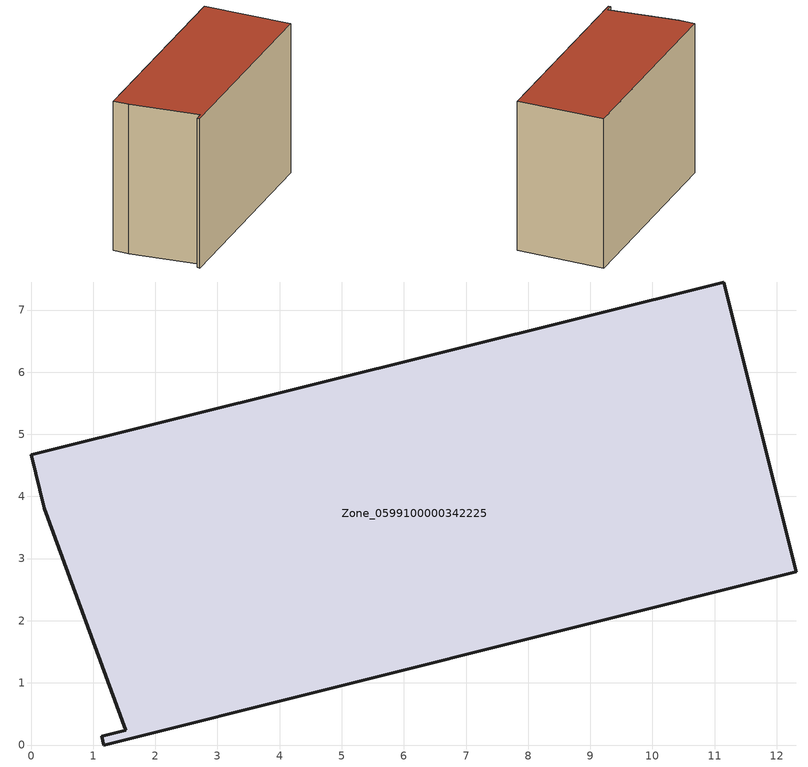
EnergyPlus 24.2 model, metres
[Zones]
Zone_0599100000342225
 floor ground (C_G): 1.14,0.14 1.53,0.23 0.21,3.81 0,4.67 11.15,7.45 12.32,2.79 1.17,0 z0
 wall outside (C_F): 1.17,0 12.32,2.79 11.15,7.45 0,4.67 0.21,3.81 1.53,0.23 1.14,0.14 1.17,0 z0:8.56
 roof outside (C_R): 1.53,0.23 1.14,0.14 1.17,0 12.32,2.79 11.15,7.45 0,4.67 0.21,3.81 z8.56
[BUILDING]
Pand.0599100000342225: North Axis=0; Terrain=City; Loads Convergence Tolerance Value=0.04; Temperature Convergence Tolerance Value=0.4; Solar Distribution=FullExterior; Maximum Number of Warmup Days=25; Minimum Number of Warmup Days=1
[Site:Location]
Rotterdam.The.Hague.AP_ZH_NLD Design_Conditions: Latitude=51.96; Longitude=4.45; Time Zone=1; Elevation=-4.5
[SITE:GROUNDTEMPERATURE:BUILDINGSURFACE]
18, 18, 18, 18, 18, 18, 18, 18, 18, 18, 18, 18
[MATERIAL] Thermal Absorptance=0.9; Solar Absorptance=0.7; Visible Absorptance=0.7
Name | Roughness | Thickness | Conductivity | Density | Specific Heat
G.TI.1992-2005 | MediumSmooth | 0.15 | 0.06 | 540 | 1210
F.TI.1992-2005 | Rough | 0.3 | 0.12 | 1920 | 840
R.TI.1992-2005 | MediumRough | 0.2 | 0.08 | 1500 | 1000
[CONSTRUCTION]
C_G: G.TI.1992-2005
C_F: F.TI.1992-2005
C_R: R.TI.1992-2005
[ZONE]
Zone_0599100000342225: Type=1; Multiplier=1; Ceiling Height=Autocalculate; Volume=Autocalculate; Floor Area=autocalculate; Part of Total Floor Area=Yes
[ZONEINFILTRATION:DESIGNFLOWRATE]
Infil_Zone_0599100000342225: Zone or ZoneList or Space or SpaceList=Zone_0599100000342225; Schedule=AlwaysOn; Design Flow Rate Calculation Method=Flow/Area; Flow Rate per Floor Area=0.0015; Constant Term Coefficient=1; Temperature Term Coefficient=0; Velocity Term Coefficient=0; Velocity Squared Term Coefficient=0
[HVACTEMPLATE:ZONE:IDEALLOADSAIRSYSTEM]
Zone_0599100000342225: Maximum Heating Supply Air Temperature=50; Minimum Cooling Supply Air Temperature=13; Maximum Heating Supply Air Humidity Ratio=0.0156; Minimum Cooling Supply Air Humidity Ratio=0.0077; Heating Limit=NoLimit; Cooling Limit=NoLimit; Dehumidification Control Type=ConstantSensibleHeatRatio; Cooling Sensible Heat Ratio=0.7; Dehumidification Setpoint=60; Humidification Control Type=None; Humidification Setpoint=30; Outdoor Air Method=None; Outdoor Air Flow Rate per Person=0.00944; Outdoor Air Flow Rate per Zone Floor Area=0; Outdoor Air Flow Rate per Zone=0; Demand Controlled Ventilation Type=None; Outdoor Air Economizer Type=NoEconomizer; Heat Recovery Type=None; Sensible Heat Recovery Effectiveness=0.7; Latent Heat Recovery Effectiveness=0.65
[ZONECONTROL:THERMOSTAT]
ThermostatControl_Zone_0599100000342225: Zone or ZoneList=Zone_0599100000342225; Control Type Schedule=DualSetpointControlType; Control 1=Thermostat_Zone_0599100000342225; Temperature Difference Between Cutout And Setpoint=0
[THERMOSTATSETPOINT:DUALSETPOINT]
Thermostat_Zone_0599100000342225: Heating Setpoint Temperature Schedule=HeatingSetpoint_Zone_0599100000342225; Cooling Setpoint Temperature Schedule=CoolingSetpoint_Zone_0599100000342225
[SCHEDULE:COMPACT]
HeatingSetpoint_Zone_0599100000342225: Through: 12/31, For: AllDays, Until: 24:00, 21
CoolingSetpoint_Zone_0599100000342225: Through: 12/31, For: AllDays, Until: 24:00, 24
DualSetpointControlType: Through: 12/31, For: AllDays, Until: 24:00, 4
AlwaysOn: Through: 12/31, For: AllDays, Until: 24:00, 1
